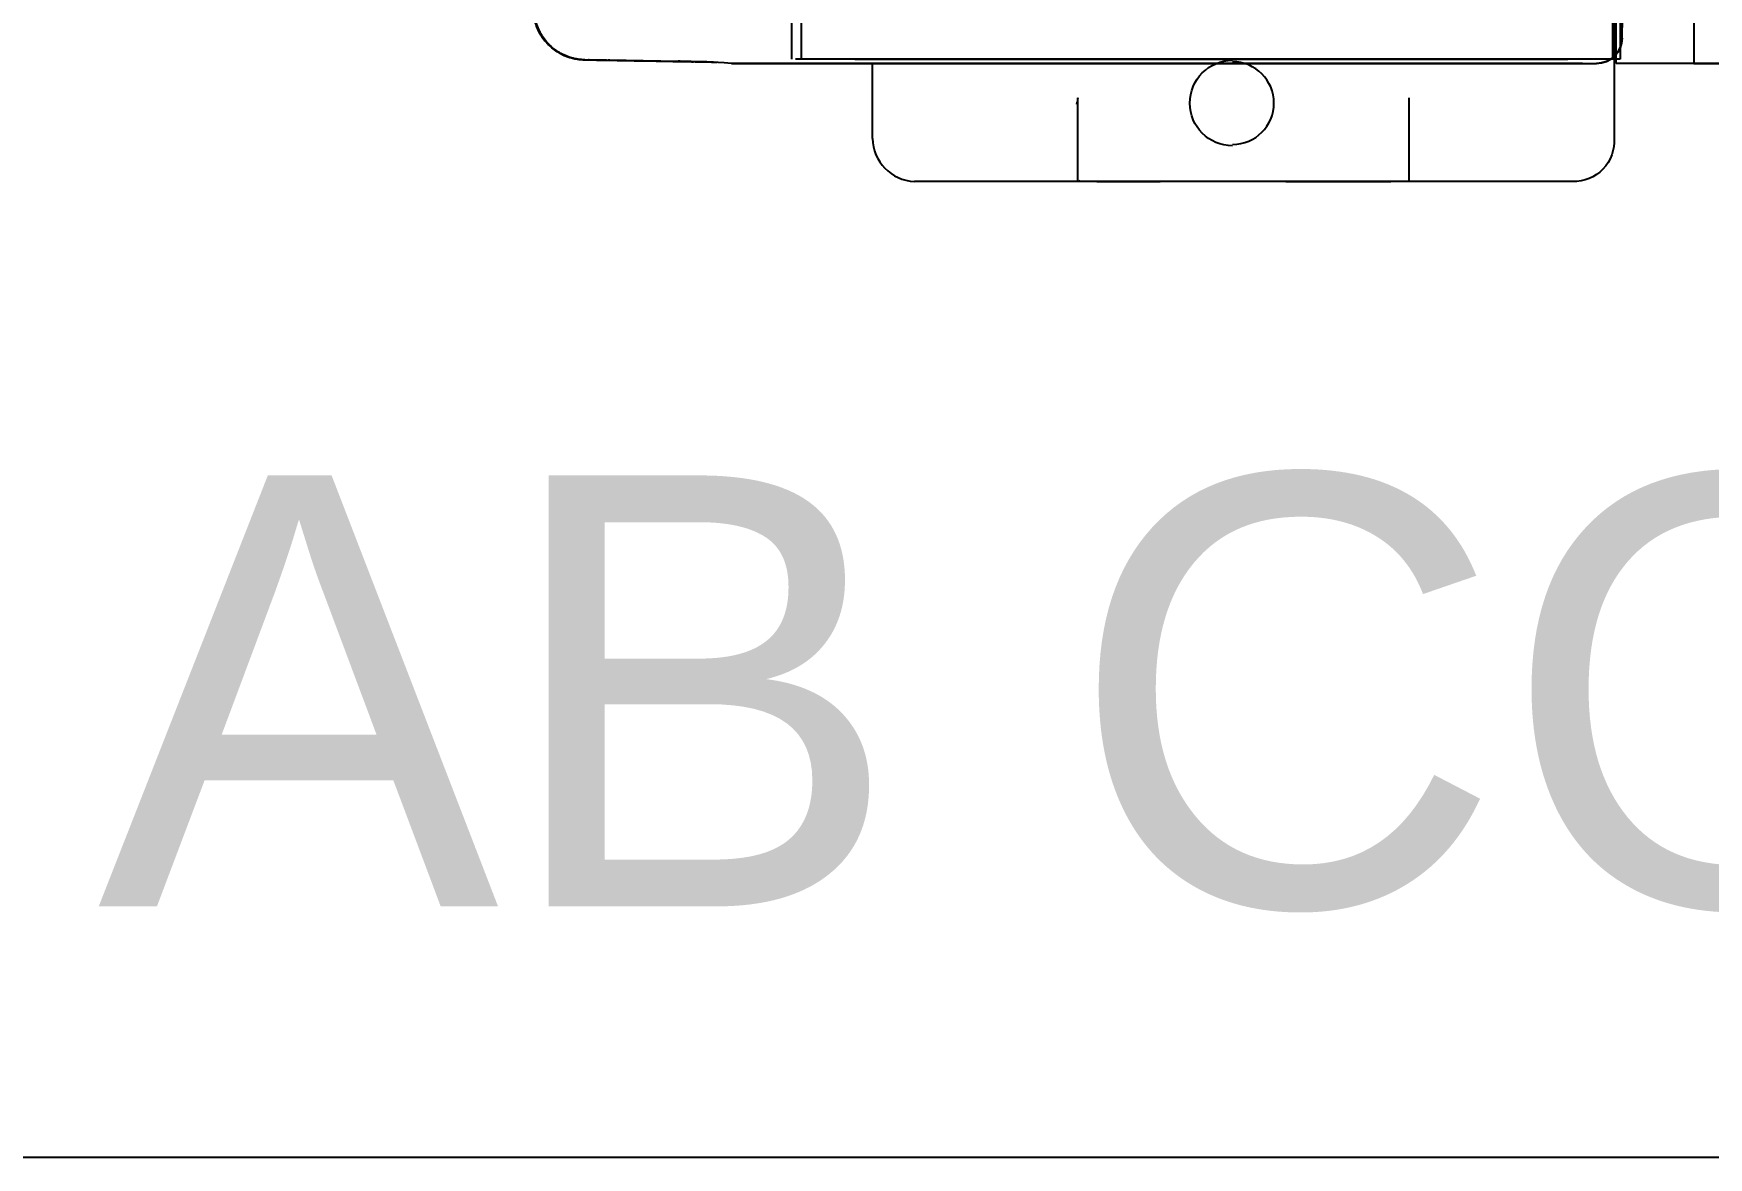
# Paper-space layout 'Sample Network Drawing - A1 Sheet' of a CAD drawing. Extents: x 49 to 806, y 22 to 564.
# Drawn here: x 375.15 to 384.87, y 187.67 to 194.19 of the extents above; entities that cross this region are included whole.
import ezdxf

# ---------------------------------------------------------------- set-up
doc = ezdxf.new("R2010")
doc.units = 0
doc.layers.add('N-ANNO-TEXT-EXST', color=252, linetype='Continuous', lineweight=18)
doc.layers.add('N-EQPM-EXST', color=252, linetype='Continuous', lineweight=25)
doc.styles.add('_CGS_2-5_NOTES', font='arial.ttf', dxfattribs={"height": 2.5})

psp = doc.layouts.new('Sample Network Drawing - A1 Sheet')

# ---------------------------------------------------------------- linework, layer by layer
at = {"layer": 'N-EQPM-EXST'}
for p, q in [((384.7814, 205.8198, -27.0761), (384.7814, 194.0198, -27.0761)), ((384.7814, 205.8198, -27.0761), (384.7814, 194.0198, -27.0761)), ((379.6063, 194.0448, 6.0425), (379.6063, 203.4869, 8.5351)), ((384.3107, 194.0448, 8.5351), (384.3107, 194.5204, 8.5351)), ((384.3314, 194.0198, -27.0761), (384.3314, 194.4198, -27.0761)), ((384.3314, 194.0198, -27.0761), (384.3314, 194.4198, -27.0761)), ((384.3314, 194.0198, -27.0761), (384.3314, 194.4198, -27.0761)), ((384.7814, 194.2198, -27.0761), (384.7814, 194.0198, -27.0761)), ((384.7814, 194.2198, -27.0761), (384.7814, 194.0198, -27.0761)), ((384.3663, 194.1671, 6.0325), (384.3663, 194.1671, 0.4425)), ((378.3461, 194.0408, 2.363), (378.3461, 194.0408, 2.292)), ((378.3461, 194.0408, 1.763), (378.3461, 194.0408, 1.692)), ((378.3461, 194.0408, 1.163), (378.3461, 194.0408, 1.0675)), ((380.0184, 193.5848, 0.4325), (380.0184, 194.0198, -0.0175)), ((383.0964, 194.0198, 0.6875), (382.4947, 194.0198, 0.6875)), ((384.3314, 194.0198, -27.0761), (384.3314, 194.0198, -27.0761)), ((385.4314, 194.0198, -27.0761), (384.3314, 194.0198, -27.0761)), ((384.3314, 194.0198, -27.0761), (384.3314, 194.0198, -27.0761)), ((384.7814, 194.0198, -27.0761), (384.3314, 194.0198, -27.0761)), ((384.7814, 194.0198, -27.0761), (384.3314, 194.0198, -27.0761)), ((384.7814, 194.0198, -27.0761), (391.3314, 194.0198, -27.0761)), ((384.7814, 194.0198, -27.0761), (384.7814, 194.0198, -27.0761)), ((384.7814, 194.0198, -27.0761), (384.7814, 194.0198, -27.0761)), ((384.7814, 194.0198, -27.0761), (391.3314, 194.0198, -27.0761)), ((381.2084, 193.3402, 0.4325), (381.2084, 193.8198, 0.4325)), ((383.1284, 193.8198, 0.4325), (383.1284, 193.3367, 0.4325)), ((381.3186, 193.3348, 0.4425), (381.6871, 193.3348, 0.4425)), ((382.4157, 193.3348, 0.4425), (383.0242, 193.3348, 0.4425))]:
    psp.add_line(p, q, dxfattribs=at)
at = {"layer": 'N-EQPM-EXST', "extrusion": (-0.017452, 0, 0.999848)}
psp.add_line((379.5514, 194.0448, 6.0425), (379.5514, 203.4698, 8.6825), dxfattribs=at)
at = {"layer": 'N-EQPM-EXST', "extrusion": (0.999848, 0, 0.017452)}
for p, q in [((384.3107, 194.0448, 8.5351), (384.3107, 194.5204, 8.5351)), ((384.3542, 194.4769, 6.0425), (384.3542, 194.0448, 6.0425)), ((384.3542, 194.0448, 6.0425), (384.3107, 194.0448, 8.5351))]:
    psp.add_line(p, q, dxfattribs=at)
at = {"layer": 'N-EQPM-EXST', "extrusion": (0.999657, 0, 0.026177)}
psp.add_line((384.3184, 194.5281, 0.4325), (384.3184, 193.5848, 0.4325), dxfattribs=at)
at = {"layer": 'N-EQPM-EXST', "extrusion": (0, 0, -1)}
for p, q in [((384.3663, 194.1671, 0.4425), (384.3714, 194.4598, 0.4425)), ((379.9473, 194.0198, -0.0175), (379.2014, 194.0198, -0.0175)), ((381.2464, 194.0198, 0.4425), (379.9714, 194.0198, 0.4425)), ((383.0964, 194.0198, 0.4425), (384.2163, 194.0198, 0.4425)), ((384.0789, 193.3348, 0.0325), (381.222, 193.3342, -0.0007))]:
    psp.add_line(p, q, dxfattribs=at)
at = {"layer": 'N-EQPM-EXST', "extrusion": (-0.017452, -0.999848, 0)}
for p, q in [((378.3461, 194.0408, 1.163), (378.3461, 194.0408, 1.0675)), ((378.3461, 194.0408, 1.163), (378.8924, 194.0313, 1.1725)), ((378.8924, 194.0313, 1.6825), (378.3461, 194.0408, 1.692)), ((378.3461, 194.0408, 1.763), (378.3461, 194.0408, 1.692)), ((378.3461, 194.0408, 1.763), (378.8924, 194.0313, 1.7725)), ((378.8924, 194.0313, 2.2825), (378.3461, 194.0408, 2.292)), ((378.3461, 194.0408, 2.363), (378.3461, 194.0408, 2.292)), ((378.3461, 194.0408, 2.363), (378.8924, 194.0313, 2.3725)), ((378.8924, 194.0313, 2.8825), (378.3491, 194.0407, 2.892)), ((378.3507, 194.0407, 2.9631), (378.8924, 194.0313, 2.9725)), ((378.8924, 194.0313, 3.4825), (378.3719, 194.0403, 3.4916)), ((378.3762, 194.0403, 3.5635), (378.8924, 194.0313, 3.5725)), ((378.4172, 194.0396, 4.0908), (378.8924, 194.0313, 4.0825)), ((378.4243, 194.0394, 4.1643), (378.8924, 194.0313, 4.1725)), ((378.8924, 194.0313, 4.6825), (378.485, 194.0384, 4.6896)), ((378.4953, 194.0382, 4.7656), (378.8924, 194.0313, 4.7725)), ((378.8924, 194.0313, 5.2825), (378.5757, 194.0368, 5.288)), ((378.5895, 194.0366, 5.3672), (378.8924, 194.0313, 5.3725)), ((378.9809, 194.0297, 4.8625), (378.9809, 194.0297, 5.1925)), ((378.9809, 194.0297, 5.4625), (378.9809, 194.0297, 5.7925)), ((378.9809, 194.0297, 4.2625), (378.9809, 194.0297, 4.5925)), ((378.9809, 194.0297, 1.2625), (378.9809, 194.0297, 1.5925)), ((378.9809, 194.0297, 3.6625), (378.9809, 194.0297, 3.9925)), ((378.9809, 194.0297, 1.8625), (378.9809, 194.0297, 2.1925)), ((378.9809, 194.0297, 3.0625), (378.9809, 194.0297, 3.3925)), ((378.9809, 194.0297, 2.4625), (378.9809, 194.0297, 2.7925)), ((379.1002, 194.0276, 5.8825), (379.1176, 194.0273, 5.8825)), ((379.1176, 194.0273, 5.8825), (379.1176, 194.0273, 1.0847))]:
    psp.add_line(p, q, dxfattribs=at)
at = {"layer": 'N-EQPM-EXST', "extrusion": (0, -1, 0)}
for p, q in [((379.2014, 194.0198, 6.0325), (384.2163, 194.0198, 6.0325)), ((379.2014, 194.0198, -0.0175), (379.2014, 194.0198, 6.0325)), ((379.9473, 194.0198, -0.0175), (379.2014, 194.0198, -0.0175)), ((384.3542, 194.0448, 6.0425), (379.5714, 194.0448, 6.0425)), ((384.1607, 194.0448, 8.6825), (379.7649, 194.0448, 8.6825)), ((384.1348, 194.0198, 5.8456), (379.808, 194.0198, 5.8456)), ((384.1348, 194.0198, 5.5694), (379.808, 194.0198, 5.5694)), ((384.1348, 194.0198, 3.0256), (379.838, 194.0198, 3.0256)), ((379.838, 194.0198, 2.5294), (381.9063, 194.0198, 2.5294)), ((381.8821, 194.0198, 2.4256), (379.838, 194.0198, 2.4256)), ((379.838, 194.0198, 1.9294), (381.7901, 194.0198, 1.9294)), ((381.7732, 194.0198, 1.8256), (379.838, 194.0198, 1.8256)), ((379.838, 194.0198, 1.3294), (381.698, 194.0198, 1.3294)), ((381.683, 194.0198, 1.2256), (379.838, 194.0198, 1.2256)), ((379.838, 194.0198, 0.7294), (381.6138, 194.0198, 0.7294)), ((379.838, 194.0198, 4.9294), (384.1348, 194.0198, 4.9294)), ((384.1348, 194.0198, 5.4256), (379.838, 194.0198, 5.4256)), ((379.838, 194.0198, 4.3294), (384.1348, 194.0198, 4.3294)), ((384.1348, 194.0198, 4.8256), (379.838, 194.0198, 4.8256)), ((379.838, 194.0198, 3.7294), (384.1348, 194.0198, 3.7294)), ((384.1348, 194.0198, 4.2256), (379.838, 194.0198, 4.2256)), ((379.838, 194.0198, 3.1294), (384.1348, 194.0198, 3.1294)), ((384.1348, 194.0198, 3.6256), (379.838, 194.0198, 3.6256)), ((379.9164, 194.0448, 6.855), (384.0514, 194.0448, 6.855)), ((384.0514, 194.0448, 7.32), (379.9164, 194.0448, 7.32)), ((379.9164, 194.0448, 7.455), (384.0514, 194.0448, 7.455)), ((384.0514, 194.0448, 7.92), (379.9164, 194.0448, 7.92)), ((384.0514, 194.0448, 6.72), (379.9414, 194.0448, 6.72)), ((379.9414, 194.0448, 6.255), (384.0514, 194.0448, 6.255)), ((381.2464, 194.0198, 0.4425), (379.9714, 194.0198, 0.4425)), ((382.1964, 194.0198, 2.5294), (384.1348, 194.0198, 2.5294)), ((384.1348, 194.0198, 2.4256), (382.2206, 194.0198, 2.4256)), ((382.3127, 194.0198, 1.9294), (384.1348, 194.0198, 1.9294)), ((384.1348, 194.0198, 1.8256), (382.3295, 194.0198, 1.8256)), ((382.4048, 194.0198, 1.3294), (384.1348, 194.0198, 1.3294)), ((384.1348, 194.0198, 1.2256), (382.4197, 194.0198, 1.2256)), ((382.489, 194.0198, 0.7294), (384.1348, 194.0198, 0.7294)), ((383.0964, 194.0198, 0.6875), (382.4947, 194.0198, 0.6875)), ((383.0964, 194.0198, 0.4425), (384.2163, 194.0198, 0.4425)), ((384.3542, 194.0448, 6.0425), (384.3107, 194.0448, 8.5351)), ((381.3186, 193.3348, 0.4425), (381.6871, 193.3348, 0.4425)), ((381.3186, 193.3348, -0.0175), (381.3186, 193.3348, 0.4425)), ((381.3186, 193.3348, -0.0175), (381.6871, 193.3348, -0.0175)), ((381.6871, 193.3348, 0.4425), (381.6871, 193.3348, -0.0175)), ((382.4157, 193.3348, -0.0175), (383.0242, 193.3348, -0.0175)), ((382.4157, 193.3348, -0.0175), (382.4157, 193.3348, 0.4425)), ((382.4157, 193.3348, 0.4425), (383.0242, 193.3348, 0.4425))]:
    psp.add_line(p, q, dxfattribs=at)
at = {"layer": 'N-EQPM-EXST', "extrusion": (0, -0.999848, 0.017452)}
for p, q in [((381.2214, 193.3348, 0.0325), (380.2614, 193.3348, 0.0325)), ((381.2144, 193.3417, 0.4325), (381.2214, 193.3348, 0.0325))]:
    psp.add_line(p, q, dxfattribs=at)
at = {"layer": 'N-EQPM-EXST'}
psp.add_lwpolyline([(368.8148, 214.8817), (427.9164, 214.8817, -0.414214), (430.1039, 212.6942), (430.1039, 189.8606, -0.414214), (427.9164, 187.6731), (368.8148, 187.6731, -0.414214), (366.6273, 189.8606), (366.6273, 212.6942, -0.414214)], format="xyb", close=True, dxfattribs=at)
for centre, radius, start, end in [((378.3514, 194.3408, 1.0675), 0.3, 180, 268.99997), ((384.2163, 194.1698, 6.0325), 0.15, 270, 359), ((382.1064, 193.7898, 0.4425), 0.24, 270, 90), ((380.2737, 193.5899, -0.3675), 0.2554, 181.1468, 267.23048), ((381.3186, 193.3848, 0.4425), 0.05, 270, 270), ((382.4157, 193.3848, 0.4425), 0.05, 270, 270)]:
    psp.add_arc(centre, radius, start, end, dxfattribs=at)
at = {"layer": 'N-EQPM-EXST', "extrusion": (0, 0, -1)}
for centre, radius, start, end in [((-384.2163, 194.1698, -0.4425), 0.15, 181, 270), ((-384.2163, 194.1698, -0.4425), 0.15, 181, 270), ((-382.1064, 193.7898, 0.0175), 0.248, 270, 90), ((-384.0859, 193.5678, -0.8325), 0.2331, 175.81714, 271.73132), ((-381.6871, 193.3848, 0.0175), 0.05, 270, 270)]:
    psp.add_arc(centre, radius, start, end, dxfattribs=at)
at = {"layer": 'N-EQPM-EXST', "extrusion": (0, -1, 0)}
psp.add_arc((384.1607, 8.5325, -194.0448), 0.15, 1, 90, dxfattribs=at)
psp.add_arc((384.1607, 8.5325, -194.0448), 0.15, 1, 90, dxfattribs=at)
at = {"layer": 'N-EQPM-EXST', "extrusion": (0, 0, -1)}
psp.add_ellipse((381.1084, 193.8197, 0.4325), major_axis=(-0.0832, -0.0555), ratio=0.999505, start_param=3.729308, end_param=4.124217, dxfattribs=at)
at = {"layer": 'N-EQPM-EXST'}
for points, knots in [([(378.3461, 194.0408, 2.292), (378.3203, 194.0413, 2.2924), (378.2686, 194.0489, 2.2932), (378.1967, 194.0798, 2.2944), (378.135, 194.1281, 2.2953), (378.0878, 194.1906, 2.2961), (378.0581, 194.2631, 2.2965), (378.0514, 194.3149, 2.2967), (378.0514, 194.3408, 2.2967)], [0, 0, 0, 0, 0.0304861, 0.0609834, 0.0914907, 0.1219958, 0.1524871, 0.1829649, 0.1829649, 0.1829649, 0.1829649]), ([(378.3461, 194.0408, 2.363), (378.3203, 194.0413, 2.3626), (378.2686, 194.0489, 2.3618), (378.1967, 194.0798, 2.3606), (378.135, 194.1281, 2.3597), (378.0878, 194.1906, 2.3589), (378.0581, 194.2631, 2.3585), (378.0514, 194.3149, 2.3583), (378.0514, 194.3408, 2.3583)], [0, 0, 0, 0, 0.0304873, 0.0609837, 0.0914906, 0.1219954, 0.1524859, 0.1829649, 0.1829649, 0.1829649, 0.1829649]), ([(378.3461, 194.0408, 1.692), (378.3203, 194.0413, 1.6924), (378.2686, 194.0489, 1.6932), (378.1967, 194.0798, 1.6944), (378.135, 194.1281, 1.6953), (378.0878, 194.1906, 1.6961), (378.0581, 194.2631, 1.6965), (378.0514, 194.3149, 1.6967), (378.0514, 194.3408, 1.6967)], [0, 0, 0, 0, 0.0304861, 0.0609834, 0.0914907, 0.1219958, 0.1524871, 0.1829649, 0.1829649, 0.1829649, 0.1829649]), ([(378.3461, 194.0408, 1.763), (378.3203, 194.0413, 1.7626), (378.2686, 194.0489, 1.7618), (378.1967, 194.0798, 1.7606), (378.135, 194.1281, 1.7597), (378.0878, 194.1906, 1.7589), (378.0581, 194.2631, 1.7585), (378.0514, 194.3149, 1.7583), (378.0514, 194.3408, 1.7583)], [0, 0, 0, 0, 0.0304873, 0.0609837, 0.0914906, 0.1219954, 0.1524859, 0.1829649, 0.1829649, 0.1829649, 0.1829649]), ([(378.3461, 194.0408, 1.163), (378.3203, 194.0413, 1.1626), (378.2686, 194.0489, 1.1618), (378.1967, 194.0798, 1.1606), (378.135, 194.1281, 1.1597), (378.0878, 194.1906, 1.1589), (378.0581, 194.2631, 1.1585), (378.0514, 194.3149, 1.1583), (378.0514, 194.3408, 1.1583)], [0, 0, 0, 0, 0.0304873, 0.0609837, 0.0914906, 0.1219954, 0.1524859, 0.1829649, 0.1829649, 0.1829649, 0.1829649]), ([(378.0544, 194.3407, 2.8972), (378.0544, 194.3149, 2.8972), (378.0611, 194.263, 2.8971), (378.0908, 194.1906, 2.8965), (378.138, 194.1281, 2.8957), (378.1997, 194.0797, 2.8946), (378.2716, 194.0488, 2.8933), (378.3233, 194.0412, 2.8924), (378.3491, 194.0407, 2.892)], [0, 0, 0, 0, 0.0304814, 0.0609731, 0.0914772, 0.1219812, 0.152473, 0.1829544, 0.1829544, 0.1829544, 0.1829544]), ([(378.3507, 194.0407, 2.9631), (378.3248, 194.0412, 2.9627), (378.2729, 194.0488, 2.962), (378.2009, 194.0798, 2.9611), (378.1393, 194.1282, 2.9602), (378.0921, 194.1907, 2.9596), (378.0625, 194.2631, 2.9592), (378.0557, 194.3149, 2.9591), (378.0557, 194.3407, 2.9591)], [0, 0, 0, 0, 0.0305622, 0.061104, 0.091612, 0.1221046, 0.1525681, 0.1830164, 0.1830164, 0.1830164, 0.1830164]), ([(378.3461, 194.0408, 1.0675), (378.4319, 194.0393, 1.0694), (378.6033, 194.0363, 1.0733), (378.8605, 194.0318, 1.079), (379.0319, 194.0288, 1.0828), (379.1176, 194.0273, 1.0847)], [0, 0, 0, 0, 0.1012838, 0.2025674, 0.303851, 0.303851, 0.303851, 0.303851]), ([(378.3507, 194.0407, 2.9631), (378.3504, 194.0407, 2.9512), (378.3498, 194.0407, 2.9275), (378.3494, 194.0407, 2.9038), (378.3491, 194.0407, 2.892)], [0, 0, 0, 0, 0.01399629, 0.02799382, 0.02799382, 0.02799382, 0.02799382]), ([(378.3507, 194.0407, 2.9631), (378.3504, 194.0407, 2.9512), (378.3498, 194.0407, 2.9275), (378.3494, 194.0407, 2.9038), (378.3491, 194.0407, 2.892)], [0, 0, 0, 0, 0.01399629, 0.02799382, 0.02799382, 0.02799382, 0.02799382]), ([(378.3762, 194.0403, 3.5635), (378.3754, 194.0403, 3.5515), (378.374, 194.0403, 3.5275), (378.3726, 194.0403, 3.5036), (378.3719, 194.0403, 3.4916)], [0, 0, 0, 0, 0.01418379, 0.02836867, 0.02836867, 0.02836867, 0.02836867]), ([(378.3762, 194.0403, 3.5635), (378.3754, 194.0403, 3.5515), (378.374, 194.0403, 3.5275), (378.3726, 194.0403, 3.5036), (378.3719, 194.0403, 3.4916)], [0, 0, 0, 0, 0.01418379, 0.02836867, 0.02836867, 0.02836867, 0.02836867]), ([(378.4243, 194.0394, 4.1643), (378.4231, 194.0395, 4.1521), (378.4207, 194.0395, 4.1276), (378.4183, 194.0395, 4.103), (378.4172, 194.0396, 4.0908)], [0, 0, 0, 0, 0.01454754, 0.02909611, 0.02909611, 0.02909611, 0.02909611]), ([(378.4243, 194.0394, 4.1643), (378.4231, 194.0395, 4.1521), (378.4207, 194.0395, 4.1276), (378.4183, 194.0395, 4.103), (378.4172, 194.0396, 4.0908)], [0, 0, 0, 0, 0.01454754, 0.02909611, 0.02909611, 0.02909611, 0.02909611]), ([(378.4953, 194.0382, 4.7656), (378.4935, 194.0382, 4.7529), (378.4901, 194.0383, 4.7276), (378.4867, 194.0383, 4.7023), (378.485, 194.0384, 4.6896)], [0, 0, 0, 0, 0.01509245, 0.0301855, 0.0301855, 0.0301855, 0.0301855]), ([(378.4953, 194.0382, 4.7656), (378.4935, 194.0382, 4.7529), (378.4901, 194.0383, 4.7276), (378.4867, 194.0383, 4.7023), (378.485, 194.0384, 4.6896)], [0, 0, 0, 0, 0.01509245, 0.0301855, 0.0301855, 0.0301855, 0.0301855]), ([(378.5895, 194.0366, 5.3672), (378.5872, 194.0366, 5.354), (378.5825, 194.0367, 5.3276), (378.578, 194.0368, 5.3012), (378.5757, 194.0368, 5.288)], [0, 0, 0, 0, 0.01582626, 0.03165167, 0.03165167, 0.03165167, 0.03165167]), ([(378.5895, 194.0366, 5.3672), (378.5872, 194.0366, 5.354), (378.5825, 194.0367, 5.3276), (378.578, 194.0368, 5.3012), (378.5757, 194.0368, 5.288)], [0, 0, 0, 0, 0.01582626, 0.03165167, 0.03165167, 0.03165167, 0.03165167]), ([(378.8907, 194.0349, 5.8867), (378.8979, 194.0342, 5.8863), (378.9125, 194.0329, 5.8837), (378.9331, 194.031, 5.8744), (378.9453, 194.0303, 5.865), (378.9508, 194.0302, 5.8597)], [0, 0, 0, 0, 0.00858256, 0.01744656, 0.02653363, 0.02653363, 0.02653363, 0.02653363]), ([(378.9809, 194.0297, 5.1925), (378.9809, 194.0297, 5.2018), (378.9779, 194.0298, 5.2205), (378.9652, 194.03, 5.2457), (378.9454, 194.0303, 5.2659), (378.9203, 194.0308, 5.2791), (378.9017, 194.0311, 5.2823), (378.8924, 194.0313, 5.2825)], [0, 0, 0, 0, 0.0109615, 0.02192703, 0.03289195, 0.04385935, 0.05482276, 0.05482276, 0.05482276, 0.05482276]), ([(378.8924, 194.0313, 5.3725), (378.9017, 194.0311, 5.3727), (378.9203, 194.0308, 5.3759), (378.9454, 194.0303, 5.3891), (378.9652, 194.03, 5.4093), (378.9779, 194.0298, 5.4345), (378.9809, 194.0297, 5.4532), (378.9809, 194.0297, 5.4625)], [0, 0, 0, 0, 0.01096508, 0.02193278, 0.03289771, 0.04386294, 0.05482276, 0.05482276, 0.05482276, 0.05482276]), ([(378.8924, 194.0313, 4.7725), (378.9017, 194.0311, 4.7727), (378.9203, 194.0308, 4.7759), (378.9454, 194.0303, 4.7891), (378.9652, 194.03, 4.8093), (378.9779, 194.0298, 4.8345), (378.9809, 194.0297, 4.8532), (378.9809, 194.0297, 4.8625)], [0, 0, 0, 0, 0.01096508, 0.02193278, 0.03289771, 0.04386294, 0.05482276, 0.05482276, 0.05482276, 0.05482276]), ([(378.9809, 194.0297, 4.5925), (378.9809, 194.0297, 4.6018), (378.9779, 194.0298, 4.6205), (378.9652, 194.03, 4.6457), (378.9454, 194.0303, 4.6659), (378.9203, 194.0308, 4.6791), (378.9017, 194.0311, 4.6823), (378.8924, 194.0313, 4.6825)], [0, 0, 0, 0, 0.0109615, 0.02192703, 0.03289195, 0.04385935, 0.05482276, 0.05482276, 0.05482276, 0.05482276]), ([(378.8924, 194.0313, 4.1725), (378.9017, 194.0311, 4.1727), (378.9203, 194.0308, 4.1759), (378.9454, 194.0303, 4.1891), (378.9652, 194.03, 4.2093), (378.9779, 194.0298, 4.2345), (378.9809, 194.0297, 4.2532), (378.9809, 194.0297, 4.2625)], [0, 0, 0, 0, 0.01096508, 0.02193278, 0.03289771, 0.04386294, 0.05482276, 0.05482276, 0.05482276, 0.05482276]), ([(378.8924, 194.0313, 1.1725), (378.9017, 194.0311, 1.1727), (378.9203, 194.0308, 1.1759), (378.9454, 194.0303, 1.1891), (378.9652, 194.03, 1.2093), (378.9779, 194.0298, 1.2345), (378.9809, 194.0297, 1.2532), (378.9809, 194.0297, 1.2625)], [0, 0, 0, 0, 0.01096508, 0.02193278, 0.03289771, 0.04386294, 0.05482276, 0.05482276, 0.05482276, 0.05482276]), ([(378.9809, 194.0297, 1.5925), (378.9809, 194.0297, 1.6018), (378.9779, 194.0298, 1.6205), (378.9652, 194.03, 1.6457), (378.9454, 194.0303, 1.6659), (378.9203, 194.0308, 1.6791), (378.9017, 194.0311, 1.6823), (378.8924, 194.0313, 1.6825)], [0, 0, 0, 0, 0.0109615, 0.02192703, 0.03289195, 0.04385935, 0.05482276, 0.05482276, 0.05482276, 0.05482276]), ([(378.9809, 194.0297, 3.9925), (378.9809, 194.0297, 4.0018), (378.9779, 194.0298, 4.0205), (378.9652, 194.03, 4.0457), (378.9454, 194.0303, 4.0659), (378.9203, 194.0308, 4.0791), (378.9017, 194.0311, 4.0823), (378.8924, 194.0313, 4.0825)], [0, 0, 0, 0, 0.0109615, 0.02192703, 0.03289195, 0.04385935, 0.05482276, 0.05482276, 0.05482276, 0.05482276]), ([(378.8924, 194.0313, 3.5725), (378.9017, 194.0311, 3.5727), (378.9203, 194.0308, 3.5759), (378.9454, 194.0303, 3.5891), (378.9652, 194.03, 3.6093), (378.9779, 194.0298, 3.6345), (378.9809, 194.0297, 3.6532), (378.9809, 194.0297, 3.6625)], [0, 0, 0, 0, 0.01096508, 0.02193278, 0.03289771, 0.04386294, 0.05482276, 0.05482276, 0.05482276, 0.05482276]), ([(378.8924, 194.0313, 1.7725), (378.9017, 194.0311, 1.7727), (378.9203, 194.0308, 1.7759), (378.9454, 194.0303, 1.7891), (378.9652, 194.03, 1.8093), (378.9779, 194.0298, 1.8345), (378.9809, 194.0297, 1.8532), (378.9809, 194.0297, 1.8625)], [0, 0, 0, 0, 0.01096508, 0.02193278, 0.03289771, 0.04386294, 0.05482276, 0.05482276, 0.05482276, 0.05482276]), ([(378.9809, 194.0297, 2.1925), (378.9809, 194.0297, 2.2018), (378.9779, 194.0298, 2.2205), (378.9652, 194.03, 2.2457), (378.9454, 194.0303, 2.2659), (378.9203, 194.0308, 2.2791), (378.9017, 194.0311, 2.2823), (378.8924, 194.0313, 2.2825)], [0, 0, 0, 0, 0.0109615, 0.02192703, 0.03289195, 0.04385935, 0.05482276, 0.05482276, 0.05482276, 0.05482276]), ([(378.9809, 194.0297, 3.3925), (378.9809, 194.0297, 3.4018), (378.9779, 194.0298, 3.4205), (378.9652, 194.03, 3.4457), (378.9454, 194.0303, 3.4659), (378.9203, 194.0308, 3.4791), (378.9017, 194.0311, 3.4823), (378.8924, 194.0313, 3.4825)], [0, 0, 0, 0, 0.0109615, 0.02192703, 0.03289195, 0.04385935, 0.05482276, 0.05482276, 0.05482276, 0.05482276]), ([(378.8924, 194.0313, 2.9725), (378.9017, 194.0311, 2.9727), (378.9203, 194.0308, 2.9759), (378.9454, 194.0303, 2.9891), (378.9652, 194.03, 3.0093), (378.9779, 194.0298, 3.0345), (378.9809, 194.0297, 3.0532), (378.9809, 194.0297, 3.0625)], [0, 0, 0, 0, 0.01096508, 0.02193278, 0.03289771, 0.04386294, 0.05482276, 0.05482276, 0.05482276, 0.05482276]), ([(378.8924, 194.0313, 2.3725), (378.9017, 194.0311, 2.3727), (378.9203, 194.0308, 2.3759), (378.9454, 194.0303, 2.3891), (378.9652, 194.03, 2.4093), (378.9779, 194.0298, 2.4345), (378.9809, 194.0297, 2.4532), (378.9809, 194.0297, 2.4625)], [0, 0, 0, 0, 0.01096508, 0.02193278, 0.03289771, 0.04386294, 0.05482276, 0.05482276, 0.05482276, 0.05482276]), ([(378.9809, 194.0297, 2.7925), (378.9809, 194.0297, 2.8018), (378.9779, 194.0298, 2.8205), (378.9652, 194.03, 2.8457), (378.9454, 194.0303, 2.8659), (378.9203, 194.0308, 2.8791), (378.9017, 194.0311, 2.8823), (378.8924, 194.0313, 2.8825)], [0, 0, 0, 0, 0.0109615, 0.02192703, 0.03289195, 0.04385935, 0.05482276, 0.05482276, 0.05482276, 0.05482276]), ([(379.2014, 194.0198, 6.0325), (379.0749, 194.0281, 5.8825), (379.0243, 194.029, 5.8787), (378.9748, 194.0298, 5.8672), (378.9508, 194.0302, 5.8597)], [0, 0, 0, 0, 0.02989786, 0.05969075, 0.05969075, 0.05969075, 0.05969075]), ([(378.9809, 194.0297, 5.7925), (378.9809, 194.0297, 5.8008), (378.9785, 194.0298, 5.8178), (378.9681, 194.0299, 5.8411), (378.957, 194.0301, 5.8541), (378.9508, 194.0302, 5.8597)], [0, 0, 0, 0, 0.00984186, 0.0199022, 0.02974554, 0.02974554, 0.02974554, 0.02974554]), ([(379.2014, 194.0198, 6.0325), (379.0749, 194.0281, 5.8825), (379.0243, 194.029, 5.8787), (378.9748, 194.0298, 5.8672), (378.9508, 194.0302, 5.8597)], [0, 0, 0, 0, 0.02989786, 0.05969075, 0.05969075, 0.05969075, 0.05969075])]:
    psp.add_open_spline(points, degree=3, knots=knots, dxfattribs=at)

# ---------------------------------------------------------------- texts
at = {"layer": 'N-ANNO-TEXT-EXST', "insert": (392.4058, 191.6299), "char_height": 2.5, "width": 51.10865, "attachment_point": 2, "style": '_CGS_2-5_NOTES'}
psp.add_mtext('AB COMPACTLOGIX', dxfattribs=at)

doc.saveas('drawing.dxf')
